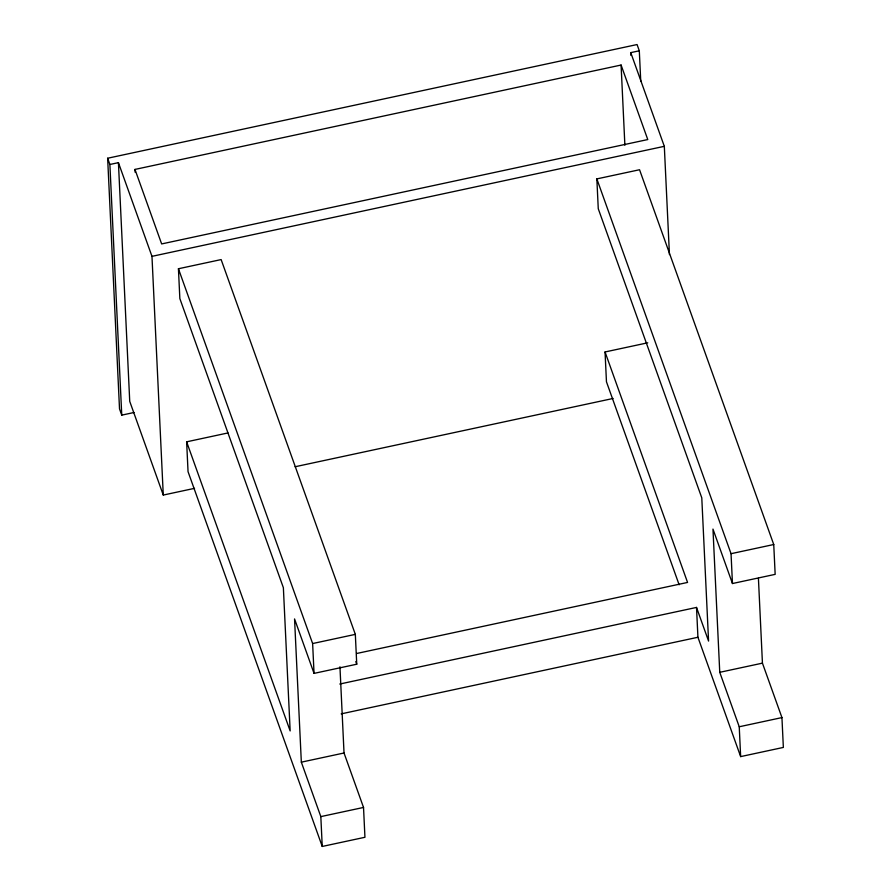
<?xml version="1.0" encoding="UTF-8"?>
<svg xmlns="http://www.w3.org/2000/svg" width="891" height="891" viewBox="0 0 891 891"><rect width="100%" height="100%" fill="white"/><g stroke="black" fill="none" stroke-linecap="round" stroke-linejoin="round"><path stroke-width="1.34" d="M134.006 412.5L121.755 415.139L119.517 408.891L107.644 158.242L637.065 44.55L639.304 50.798L640.752 81.259M121.755 415.139L109.883 164.479L118.425 162.652L151.971 256.352L163.276 495.062L194.539 488.346M630.895 55.409L630.761 52.625L639.304 50.798M134.975 169.424L621.083 65.043L647.768 139.553L161.65 243.934L134.975 169.424L135.109 172.197M151.971 256.352L664.318 146.324L630.761 52.625M227.996 432.937L186.631 441.825L290.154 730.932L283.371 587.704L179.848 298.585L178.434 268.748L221.135 259.582L355.331 634.37L356.745 664.218L314.044 673.384L294.553 618.933L301.336 762.161L320.827 816.613L322.241 846.45L364.942 837.284L363.528 807.446L344.026 752.995L339.95 666.78M339.783 684.032L696.517 607.428L708.568 641.075L701.785 497.846L598.262 208.739L596.847 178.902L639.549 169.736L773.744 544.524L775.159 574.361L732.458 583.527L712.967 529.087L719.75 672.315L739.24 726.766L740.655 756.604L783.356 747.426L781.942 717.589L762.44 663.149L758.419 578.315M679.131 584.774L606.459 381.805L605.045 351.967L647.746 342.801M295.099 466.75L613.108 398.466M314.044 673.384L312.63 643.547L355.331 634.37M732.458 583.527L731.043 553.69L773.744 544.524M356.612 653.504L687.562 582.436L605.045 351.967M341.197 713.869L697.931 637.265L696.517 607.428M301.336 762.161L344.026 752.995M719.75 672.315L762.44 663.149M320.827 816.613L363.528 807.446M739.24 726.766L781.942 717.589M596.847 178.902L731.043 553.69M697.931 637.265L740.655 756.604M355.81 661.623L356.745 664.218M178.434 268.748L312.63 643.547M107.644 158.242L109.883 164.479M322.241 846.45L188.046 471.662L186.631 441.825M163.276 495.062L129.73 401.362L118.425 162.652M664.318 146.324L669.442 254.581M621.083 65.043L624.881 145.244"/></g></svg>
